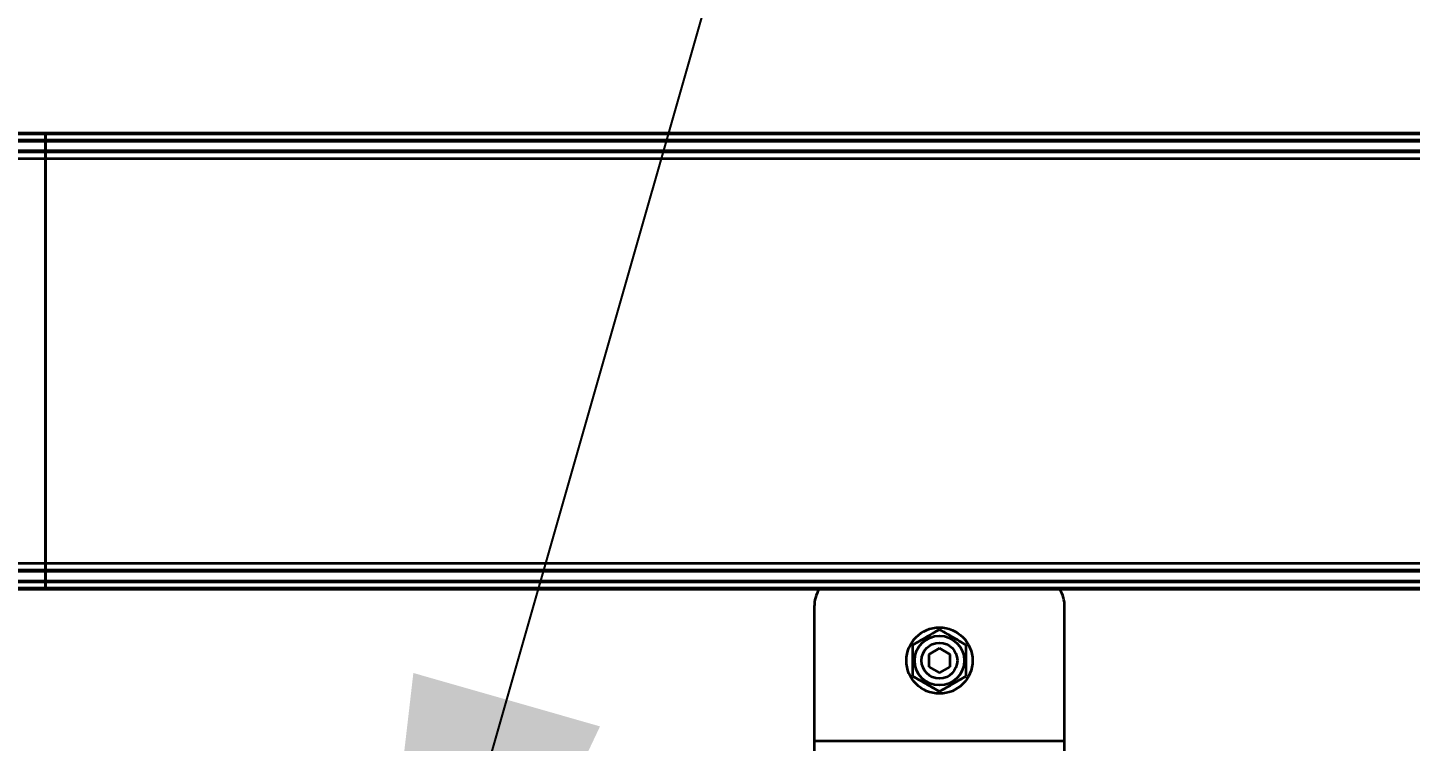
# Model space of a CAD drawing. Header units: millimetres. Extents: x 0 to 420, y 0 to 297.
# Drawn here: x 281.22 to 288.95, y 166.04 to 170.03 of the extents above; entities that cross this region are included whole.
import ezdxf

# ---------------------------------------------------------------- set-up
doc = ezdxf.new("R2010")
doc.units = ezdxf.units.MM
doc.layers.add('尺寸线层', color=150, linetype='Continuous')
doc.styles.add('SLDTEXTSTYLE2', font='TXT', dxfattribs={"width": 0.7})
doc.dimstyles.new('SLDDIMSTYLE0', dxfattribs={"dimtxt": 3.5, "dimasz": 3.302, "dimexe": 0, "dimexo": 0.0625, "dimgap": 0.875, "dimtad": 1, "dimdec": 1, "dimlfac": 100, "dimrnd": 1e-09, "dimzin": 12, "dimdsep": 46, "dimtxsty": 'SLDTEXTSTYLE2', "dimsah": 1, "dimcen": 0.09, "dimadec": 0, "dimazin": 3, "dimtfac": 1, "dimtdec": 3, "dimtofl": 0, "dimtmove": 0, "dimatfit": 3, "dimfxl": 0, "dimfrac": 2, "dimtolj": 1, "dimtzin": 12, "dimarcsym": 0})
doc.dimstyles.new('SLDDIMSTYLE2', dxfattribs={"dimtxt": 0.18, "dimasz": 3.302, "dimexe": 0, "dimexo": 0.0625, "dimgap": 0, "dimtad": 0, "dimtih": 1, "dimtoh": 1, "dimdec": 0, "dimrnd": 1e-09, "dimzin": 0, "dimdsep": 46, "dimtxsty": 'Standard', "dimsah": 1, "dimcen": 0.09, "dimadec": 0, "dimazin": 0, "dimtfac": 3.302, "dimtdec": 0, "dimtofl": 0, "dimtmove": 0, "dimatfit": 3, "dimfxl": 0, "dimfrac": 2, "dimtolj": 1, "dimtzin": 0, "dimarcsym": 0})

# ---------------------------------------------------------------- blocks, each defined once
blk = doc.blocks.new('_D_6')
at = {"layer": '尺寸线层'}
for p, q in [((91.2154, 164.9172), (91.2154, 234.1922)), ((321.3154, 165.1871), (321.3154, 234.1922)), ((321.3154, 233.1922), (91.2154, 233.1922))]:
    blk.add_line(p, q, dxfattribs=at)
for points in [[(91.2154, 233.1922), (94.5174, 232.6842), (94.5174, 233.7002)], [(321.3154, 233.1922), (318.0134, 233.7002), (318.0134, 232.6842)]]:
    blk.add_solid(points, dxfattribs=at)
at = {"layer": '尺寸线层', "insert": (205.1726, 237.704), "char_height": 3.5, "attachment_point": 1, "style": 'SLDTEXTSTYLE2'}
blk.add_mtext('23010', dxfattribs=at)
blk = doc.blocks.new('_D_7')
at = {"layer": '尺寸线层'}
for p, q in [((70.597, 160.4022), (70.597, 246.1922)), ((332.8156, 175.1167), (332.8156, 246.1922)), ((332.8156, 245.1922), (70.597, 245.1922))]:
    blk.add_line(p, q, dxfattribs=at)
for points in [[(70.597, 245.1922), (73.899, 244.6842), (73.899, 245.7002)], [(332.8156, 245.1922), (329.5136, 245.7002), (329.5136, 244.6842)]]:
    blk.add_solid(points, dxfattribs=at)
at = {"layer": '尺寸线层', "insert": (202.8758, 249.704), "char_height": 3.5, "attachment_point": 1, "style": 'SLDTEXTSTYLE2'}
blk.add_mtext('26221.85', dxfattribs=at)

msp = doc.modelspace()

# ---------------------------------------------------------------- linework, layer by layer
at = {"color": 7, "linetype": 'Continuous', "lineweight": 35}
for p, q in [((281.3154, 169.4422), (271.3154, 169.4422)), ((271.3154, 169.4372), (281.3154, 169.4372)), ((291.3154, 169.4422), (281.3154, 169.4422)), ((281.3154, 169.4372), (281.3154, 169.4422)), ((281.3154, 169.4422), (281.3154, 169.4372)), ((281.3154, 169.4372), (281.3154, 169.4019)), ((281.3154, 169.4372), (291.3154, 169.4372)), ((281.3154, 169.4019), (281.3154, 169.4372)), ((281.3154, 169.4019), (271.3154, 169.4019)), ((271.3154, 169.3976), (281.3154, 169.3976)), ((281.3154, 169.3429), (271.3154, 169.3429)), ((271.3154, 169.3422), (281.3154, 169.3422)), ((291.3154, 169.4019), (281.3154, 169.4019)), ((281.3154, 169.3976), (281.3154, 169.4019)), ((281.3154, 169.4019), (281.3154, 169.3976)), ((281.3154, 169.3976), (291.3154, 169.3976)), ((281.3154, 169.3976), (281.3154, 169.3429)), ((281.3154, 169.3429), (281.3154, 169.3976)), ((291.3154, 169.3429), (281.3154, 169.3429)), ((281.3154, 169.3422), (281.3154, 169.3429)), ((281.3154, 169.3429), (281.3154, 169.3422)), ((281.3154, 169.3422), (291.3154, 169.3422)), ((281.3154, 169.3422), (281.3154, 169.3372)), ((281.3154, 169.3372), (281.3154, 169.3422)), ((271.3154, 169.3372), (281.3154, 169.3372)), ((281.3154, 169.2972), (271.3154, 169.2972)), ((281.3154, 169.3372), (291.3154, 169.3372)), ((281.3154, 169.3372), (281.3154, 169.2972)), ((281.3154, 169.2972), (281.3154, 169.3372)), ((281.3154, 167.0372), (281.3154, 169.2972)), ((281.3154, 169.2972), (281.3154, 167.0372)), ((291.3154, 169.2972), (281.3154, 169.2972)), ((271.3154, 167.0372), (281.3154, 167.0372)), ((281.3154, 167.0372), (281.3154, 166.9972)), ((281.3154, 166.9972), (281.3154, 167.0372)), ((281.3154, 167.0372), (291.3154, 167.0372)), ((281.3154, 166.9972), (271.3154, 166.9972)), ((281.3154, 166.9922), (271.3154, 166.9922)), ((271.3154, 166.9916), (281.3154, 166.9916)), ((291.3154, 166.9972), (281.3154, 166.9972)), ((281.3154, 166.9972), (281.3154, 166.9922)), ((281.3154, 166.9922), (281.3154, 166.9972)), ((291.3154, 166.9922), (281.3154, 166.9922)), ((281.3154, 166.9916), (281.3154, 166.9922)), ((281.3154, 166.9922), (281.3154, 166.9916)), ((281.3154, 166.9916), (291.3154, 166.9916)), ((281.3154, 166.9916), (281.3154, 166.9369)), ((281.3154, 166.9369), (281.3154, 166.9916)), ((281.3154, 166.9369), (271.3154, 166.9369)), ((271.3154, 166.9326), (281.3154, 166.9326)), ((281.3154, 166.8972), (271.3154, 166.8972)), ((271.3154, 166.8922), (281.3154, 166.8922)), ((281.3154, 166.9326), (281.3154, 166.9369)), ((291.3154, 166.9369), (281.3154, 166.9369)), ((281.3154, 166.9369), (281.3154, 166.9326)), ((281.3154, 166.9326), (281.3154, 166.8972)), ((281.3154, 166.9326), (291.3154, 166.9326)), ((281.3154, 166.8972), (281.3154, 166.9326)), ((291.3154, 166.8972), (281.3154, 166.8972)), ((281.3154, 166.8922), (281.3154, 166.8972)), ((281.3154, 166.8972), (281.3154, 166.8922)), ((281.3154, 166.8922), (291.3154, 166.8922)), ((285.6154, 166.7922), (285.6154, 166.0422)), ((287.0154, 166.0422), (287.0154, 166.7922)), ((286.3154, 166.5615), (286.2554, 166.5269)), ((286.3754, 166.5269), (286.3154, 166.5615)), ((286.2554, 166.5269), (286.2554, 166.4576)), ((286.3754, 166.4576), (286.3754, 166.5269)), ((286.2554, 166.4576), (286.3154, 166.423)), ((286.3154, 166.423), (286.3754, 166.4576)), ((287.0154, 166.0422), (285.6154, 166.0422)), ((285.6154, 166.0422), (285.6154, 165.4622)), ((287.0154, 165.4622), (287.0154, 166.0422))]:
    msp.add_line(p, q, dxfattribs=at)
for radius in [0.185, 0.1385, 0.1]:
    msp.add_circle((286.3154, 166.4922), radius, dxfattribs=at)
for centre, start, end in [((285.8154, 166.7922), 150, 180), ((286.8154, 166.7922), 0, 30)]:
    msp.add_arc(centre, 0.2, start, end, dxfattribs=at)
for points in [[(286.3154, 166.6654), (286.3024, 166.6579), (286.276, 166.6427), (286.237, 166.6202), (286.1998, 166.5987), (286.1769, 166.5855), (286.1654, 166.5788)], [(286.4654, 166.5788), (286.4524, 166.5864), (286.426, 166.6016), (286.387, 166.6241), (286.3498, 166.6456), (286.3269, 166.6588), (286.3154, 166.6654)], [(286.1654, 166.5788), (286.1654, 166.5638), (286.1654, 166.5334), (286.1654, 166.4884), (286.1654, 166.4453), (286.1654, 166.419), (286.1654, 166.4056)], [(286.4654, 166.4056), (286.4654, 166.4207), (286.4654, 166.4511), (286.4654, 166.4961), (286.4654, 166.5391), (286.4654, 166.5655), (286.4654, 166.5788)], [(286.1654, 166.4056), (286.1784, 166.3981), (286.2047, 166.3829), (286.2437, 166.3604), (286.281, 166.3389), (286.3038, 166.3257), (286.3154, 166.319)], [(286.3154, 166.319), (286.3284, 166.3266), (286.3547, 166.3417), (286.3937, 166.3643), (286.431, 166.3858), (286.4538, 166.399), (286.4654, 166.4056)]]:
    msp.add_open_spline(points, degree=3, knots=[0, 0, 0, 0, 0.264614, 0.534966, 0.765352, 1, 1, 1, 1], dxfattribs=at)

# ---------------------------------------------------------------- dimensions: what is measured, and where the dimension line sits
at = {"layer": '尺寸线层'}
for base, p1, p2, picture, middle in [((70.597, 245.1922), (332.8156, 175.1167), (70.597, 160.4022), '_D_7', (209.0129, 245.1922)), ((91.2154, 233.1922), (321.3154, 165.1871), (91.2154, 164.9172), '_D_6', (209.0129, 233.1922))]:
    dim = msp.add_linear_dim(base=base, p1=p1, p2=p2, angle=0, dimstyle='SLDDIMSTYLE0', dxfattribs=at)
    dim.commit()
    dim.dimension.update_dxf_attribs({"geometry": picture, "text_midpoint": middle, "dimtype": 160})

# ---------------------------------------------------------------- leaders
msp.add_leader([(282.987, 163.0988), (295.7585, 207.7449)], dimstyle='SLDDIMSTYLE2', dxfattribs=at)

doc.saveas('drawing.dxf')
